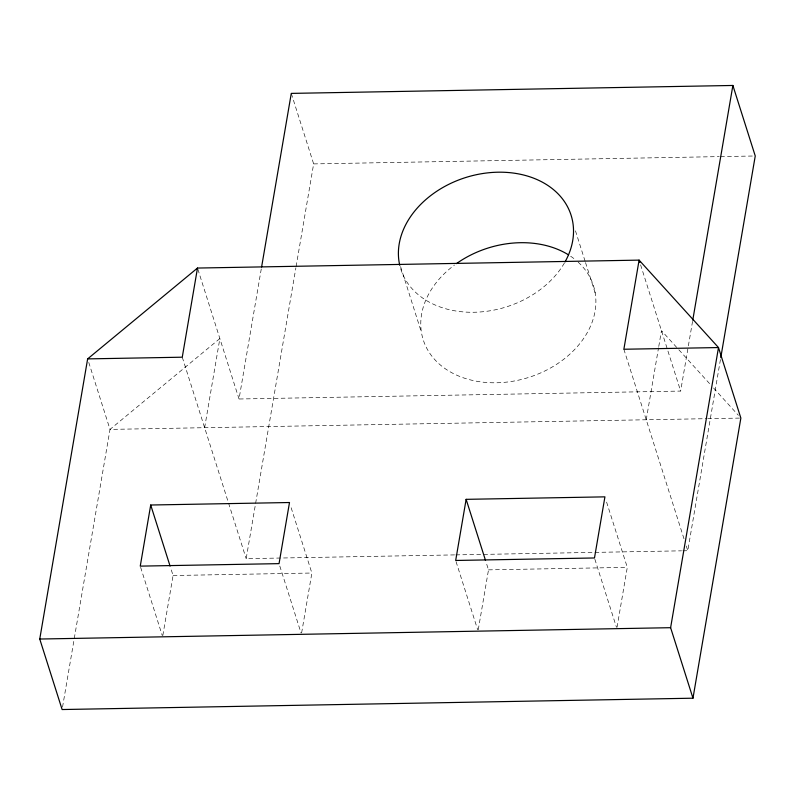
<?xml version="1.0" encoding="UTF-8"?>
<svg xmlns="http://www.w3.org/2000/svg" width="795" height="795" viewBox="0 0 795 795"><rect width="100%" height="100%" fill="white"/><g stroke="black" fill="none" stroke-linecap="round" stroke-linejoin="round"><path stroke-width="0.6" stroke-dasharray="3.98 2.98" d="M62.537 707.093L110.008 429.399L88.384 361.238M162.836 635.424L173.072 575.52L170.468 567.292M204.633 427.7L219.867 338.561L110.008 429.399L706.457 418.687M692.554 321.389L680.639 391.07L239.037 399.001L261.396 268.203M454.571 554.9L246.172 558.646L295.889 267.786M296.098 266.564L313.647 163.909L291.278 93.393M301.623 632.929L311.869 573.026L290.612 506.047M478.262 629.749L488.508 569.856L485.894 561.628M646.236 419.76L658.548 347.723M658.757 346.501L661.47 330.631L678.006 348.846M617.049 627.255L627.295 567.362L606.048 500.373M682.816 550.806L687.774 550.716L720.568 358.843M313.647 163.909L719.276 156.615M720.518 156.595L752.766 156.019M707.679 418.657L739.638 418.091M455.813 554.88L681.573 550.826M173.072 575.52L311.869 573.026M488.508 569.856L627.295 567.362M678.841 349.76L710.263 384.363M713.572 388.01L738.386 415.328M640.591 264.824L680.639 391.07M623.866 349.253L684.028 538.911M686.274 545.996L687.774 550.716M575.461 230.828L585.15 261.376M585.527 262.559L595.216 293.107M594.849 559.143L616.473 627.305M400.571 266.564L421.439 332.37M456.062 561.638L477.686 629.799M197.876 269.227L239.037 399.001M279.79 565.99L301.047 632.979M182.264 357.194L246.172 558.646M140.636 567.312L162.25 635.463M578.134 262.121A89.308 67.813 -17.6 0 1 561.538 360.92A89.308 67.813 -17.6 0 1 439.039 363.832A89.308 67.813 -17.6 0 1 454.462 265.053M570.631 256.228A89.308 67.813 -17.6 0 1 574.537 259.071M564.41 262.996A89.308 67.813 -17.6 0 1 474.347 312.256A89.308 67.813 -17.6 0 1 400.044 266.484"/><path stroke-width="1.19" d="M39.75 639.031L87.639 358.893L197.498 268.054L639.101 260.124L718.491 347.554L740.861 418.061L692.972 698.199L62.119 709.538L39.75 639.031L670.612 627.692L692.972 698.199M150.712 505.014L140.258 566.129L279.045 563.635L289.499 502.519L150.712 505.014L170.09 566.12M197.498 268.054L182.264 357.194L87.639 358.893M261.605 266.981L291.278 93.393L732.881 85.463L755.25 155.969L720.777 357.621M466.138 499.34L455.684 560.465L594.481 557.971L604.925 496.855L466.138 499.34L485.526 560.455M692.763 320.166L732.881 85.463M670.612 627.692L718.491 347.554L623.866 349.253L639.101 260.124L639.846 262.469M456.419 263.632A89.308 67.813 -17.6 0 1 568.574 254.897M399.756 265.341A89.308 67.813 -17.6 0 1 497.67 172.207A89.308 67.813 -17.6 0 1 565.006 261.962"/></g></svg>
